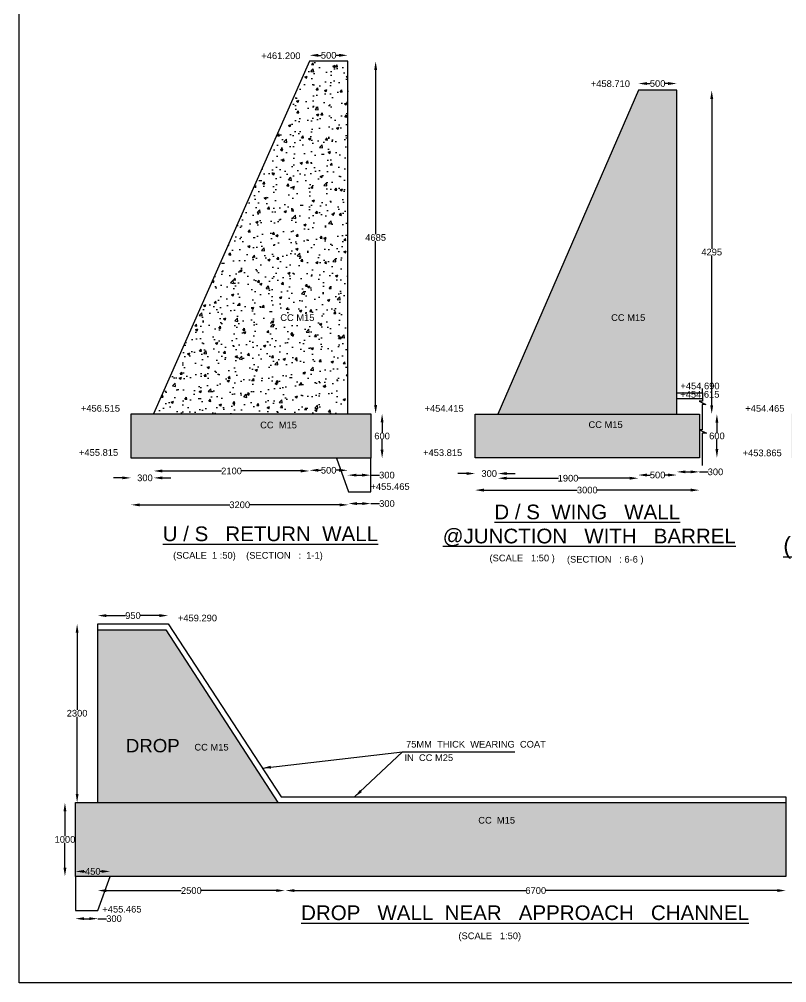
# Model space of a CAD drawing. Header units: inches. Extents: x 37936 to 42542, y -145 to 3102.
# Drawn here: x 37936 to 39086, y -145 to 1299 of the extents above; entities that cross this region are included whole.
import ezdxf

# ---------------------------------------------------------------- set-up
doc = ezdxf.new("R2010")
doc.units = ezdxf.units.IN
doc.header["$MEASUREMENT"] = 0
doc.layers.add('DIMENSIONS', color=255, linetype='Continuous')
doc.layers.add('TEXT', color=1, linetype='Continuous')
doc.styles.get("Standard").update_dxf_attribs({"font": 'arial.ttf', "height": 10})
doc.dimstyles.get("Standard").update_dxf_attribs({"dimtxt": 12, "dimasz": 13, "dimexe": 0.18, "dimexo": 0.0625, "dimgap": 0.09, "dimtad": 0, "dimtih": 1, "dimtoh": 1, "dimdec": 4, "dimzin": 0, "dimdsep": 46, "dimtxsty": 'Standard', "dimcen": 0.09, "dimse1": 1, "dimse2": 1, "dimadec": 0, "dimazin": 0, "dimtfac": 1, "dimtdec": 4, "dimtofl": 0, "dimtmove": 0, "dimatfit": 3, "dimfxl": 1, "dimtolj": 1, "dimtzin": 0, "dimarcsym": 0})
pattern_1 = [(50, (0, 0), (35.86301, -3.137607), [3.75, -41.25]), (355, (0, 0), (-6.937567, 37.609607), [3, -33]), (100.4514, (2.99, -0.26), (28.92547, 34.471977), [3.18701, -35.057106]), (46.1842, (0, 10), (53.362052, -8.27595), [5.625, -61.875]), (96.6356, (4.447, 9.31), (46.733135, 48.705894), [4.780514, -52.58565]), (351.1842, (0, 10), (46.7331, 48.70593), [4.5, -49.5]), (21, (5, 7.5), (29.845353, -20.130945), [3.75, -41.25]), (326, (5, 7.5), (12.165767, 36.257502), [3, -33]), (71.4514, (7.487, 5.822), (42.01113, 16.126525), [3.18701, -35.057106]), (37.5, (0, 0), (0.6079928, 16.6446927), [0, -32.6, 0, -33.5, 0, -33.125]), (7.5, (0, 0), (13.153477, 19.7205856), [0, -19.1, 0, -31.85, 0, -12.625]), (327.5, (-11.15, 0), (26.691122, -1.1277436), [0, -12.5, 0, -39, 0, -51.75]), (317.5, (-16.15, 0), (29.159308, 5.005249), [0, -16.25, 0, -25.9, 0, -36.75])]

# ---------------------------------------------------------------- blocks, each defined once
blk = doc.blocks.new('*D117')
at = {"layer": 'Defpoints', "color": 0, "transparency": 16777216}
for p in [(38428.2, 1245), (38370.8, 1236.1), (38428.2, 1236.1)]:
    blk.add_point(p, dxfattribs=at)
at = {"layer": 'DIMENSIONS', "color": 0, "lineweight": -2, "transparency": 16777216}
for p, q in [((38383.8, 1245), (38388.4, 1245)), ((38415.2, 1245), (38410.6, 1245))]:
    blk.add_line(p, q, dxfattribs=at)
at = {"layer": 'DIMENSIONS', "color": 0, "transparency": 16777216}
for points in [[(38383.8, 1247.2), (38383.8, 1242.9), (38370.8, 1245)], [(38415.2, 1247.2), (38415.2, 1242.9), (38428.2, 1245)]]:
    blk.add_solid(points, dxfattribs=at)
at = {"layer": 'DIMENSIONS', "color": 0, "transparency": 16777216, "insert": (38399.5, 1245), "char_height": 10, "attachment_point": 5}
blk.add_mtext('\\A1;500', dxfattribs=at)
blk = doc.blocks.new('*D118')
at = {"layer": 'Defpoints', "color": 0, "transparency": 16777216}
for p in [(38428.2, 1236.1), (38428.2, 707.7), (38469.9, 707.7)]:
    blk.add_point(p, dxfattribs=at)
at = {"layer": 'DIMENSIONS', "color": 0, "lineweight": -2, "transparency": 16777216}
for p, q in [((38469.9, 1223.1), (38469.9, 977.1)), ((38469.9, 720.7), (38469.9, 966.7))]:
    blk.add_line(p, q, dxfattribs=at)
at = {"layer": 'DIMENSIONS', "color": 0, "transparency": 16777216}
for points in [[(38467.8, 1223.1), (38472.1, 1223.1), (38469.9, 1236.1)], [(38467.8, 720.7), (38472.1, 720.7), (38469.9, 707.7)]]:
    blk.add_solid(points, dxfattribs=at)
at = {"layer": 'DIMENSIONS', "color": 0, "transparency": 16777216, "insert": (38469.9, 971.9), "char_height": 10, "attachment_point": 5}
blk.add_mtext('\\A1;4685', dxfattribs=at)
blk = doc.blocks.new('*D119')
at = {"layer": 'Defpoints', "color": 0, "transparency": 16777216}
for p in [(38462.6, 707.7), (38462.8, 641), (38479.6, 641)]:
    blk.add_point(p, dxfattribs=at)
at = {"layer": 'DIMENSIONS', "color": 0, "lineweight": -2, "transparency": 16777216}
for p, q in [((38479.6, 694.7), (38479.6, 679.5)), ((38479.6, 654), (38479.6, 669.1))]:
    blk.add_line(p, q, dxfattribs=at)
at = {"layer": 'DIMENSIONS', "color": 0, "transparency": 16777216}
for points in [[(38477.4, 694.7), (38481.8, 694.7), (38479.6, 707.7)], [(38477.4, 654), (38481.8, 654), (38479.6, 641)]]:
    blk.add_solid(points, dxfattribs=at)
at = {"layer": 'DIMENSIONS', "color": 0, "transparency": 16777216, "insert": (38479.6, 674.3), "char_height": 10, "attachment_point": 5}
blk.add_mtext('\\A1;600', dxfattribs=at)
blk = doc.blocks.new('*D120')
at = {"layer": 'Defpoints', "color": 0, "transparency": 16777216}
for p in [(38103.3, 707.7), (38137.2, 707.7), (38137.2, 611.6)]:
    blk.add_point(p, dxfattribs=at)
at = {"layer": 'DIMENSIONS', "color": 0, "lineweight": -2, "transparency": 16777216}
for p, q in [((38090.3, 611.6), (38077.3, 611.6)), ((38150.2, 611.6), (38163.2, 611.6))]:
    blk.add_line(p, q, dxfattribs=at)
at = {"layer": 'DIMENSIONS', "color": 0, "transparency": 16777216}
for points in [[(38090.3, 613.8), (38090.3, 609.5), (38103.3, 611.6)], [(38150.2, 613.8), (38150.2, 609.5), (38137.2, 611.6)]]:
    blk.add_solid(points, dxfattribs=at)
at = {"layer": 'DIMENSIONS', "color": 0, "transparency": 16777216, "insert": (38124.2, 611.6), "char_height": 10, "attachment_point": 5}
blk.add_mtext('\\A1;300', dxfattribs=at)
blk = doc.blocks.new('*D121')
at = {"layer": 'Defpoints', "color": 0, "transparency": 16777216}
for p in [(38370.8, 1236.1), (38137.2, 707.7), (38370.8, 622)]:
    blk.add_point(p, dxfattribs=at)
at = {"layer": 'DIMENSIONS', "color": 0, "lineweight": -2, "transparency": 16777216}
for p, q in [((38150.2, 622), (38238.9, 622)), ((38357.8, 622), (38269.1, 622))]:
    blk.add_line(p, q, dxfattribs=at)
at = {"layer": 'DIMENSIONS', "color": 0, "transparency": 16777216}
for points in [[(38150.2, 624.2), (38150.2, 619.8), (38137.2, 622)], [(38357.8, 624.2), (38357.8, 619.8), (38370.8, 622)]]:
    blk.add_solid(points, dxfattribs=at)
at = {"layer": 'DIMENSIONS', "color": 0, "transparency": 16777216, "insert": (38254, 622), "char_height": 10, "attachment_point": 5}
blk.add_mtext('\\A1;2100', dxfattribs=at)
blk = doc.blocks.new('*D122')
at = {"layer": 'Defpoints', "color": 0, "transparency": 16777216}
for p in [(38370.8, 1236.1), (38428.2, 1236.1), (38428.2, 623)]:
    blk.add_point(p, dxfattribs=at)
at = {"layer": 'DIMENSIONS', "color": 0, "lineweight": -2, "transparency": 16777216}
for p, q in [((38383.8, 623), (38388.4, 623)), ((38415.2, 623), (38410.6, 623))]:
    blk.add_line(p, q, dxfattribs=at)
at = {"layer": 'DIMENSIONS', "color": 0, "transparency": 16777216}
for points in [[(38383.8, 625.2), (38383.8, 620.9), (38370.8, 623)], [(38415.2, 625.2), (38415.2, 620.9), (38428.2, 623)]]:
    blk.add_solid(points, dxfattribs=at)
at = {"layer": 'DIMENSIONS', "color": 0, "transparency": 16777216, "insert": (38399.5, 623), "char_height": 10, "attachment_point": 5}
blk.add_mtext('\\A1;500', dxfattribs=at)
blk = doc.blocks.new('*D123')
at = {"layer": 'Defpoints', "color": 0, "transparency": 16777216}
for p in [(38428.2, 707.7), (38462.6, 707.7), (38462.6, 615.7)]:
    blk.add_point(p, dxfattribs=at)
at = {"layer": 'DIMENSIONS', "color": 0, "lineweight": -2, "transparency": 16777216}
for p, q in [((38441.2, 615.7), (38449.6, 615.7)), ((38462.6, 615.7), (38475.6, 615.7))]:
    blk.add_line(p, q, dxfattribs=at)
at = {"layer": 'DIMENSIONS', "color": 0, "transparency": 16777216}
for points in [[(38441.2, 617.9), (38441.2, 613.6), (38428.2, 615.7)], [(38449.6, 617.9), (38449.6, 613.6), (38462.6, 615.7)]]:
    blk.add_solid(points, dxfattribs=at)
at = {"layer": 'DIMENSIONS', "color": 0, "transparency": 16777216, "insert": (38486.8, 615.7), "char_height": 10, "attachment_point": 5}
blk.add_mtext('\\A1;300', dxfattribs=at)
blk = doc.blocks.new('*D124')
at = {"layer": 'Defpoints', "color": 0, "transparency": 16777216}
for p in [(38103.3, 641), (38429.1, 590.5), (38429.1, 571.2)]:
    blk.add_point(p, dxfattribs=at)
at = {"layer": 'DIMENSIONS', "color": 0, "lineweight": -2, "transparency": 16777216}
for p, q in [((38116.3, 571.2), (38251.2, 571.2)), ((38416.1, 571.2), (38281.2, 571.2))]:
    blk.add_line(p, q, dxfattribs=at)
at = {"layer": 'DIMENSIONS', "color": 0, "transparency": 16777216}
for points in [[(38116.3, 573.3), (38116.3, 569), (38103.3, 571.2)], [(38416.1, 573.3), (38416.1, 569), (38429.1, 571.2)]]:
    blk.add_solid(points, dxfattribs=at)
at = {"layer": 'DIMENSIONS', "color": 0, "transparency": 16777216, "insert": (38266.2, 571.2), "char_height": 10, "attachment_point": 5}
blk.add_mtext('\\A1;3200', dxfattribs=at)
blk = doc.blocks.new('*D125')
at = {"layer": 'Defpoints', "color": 0, "transparency": 16777216}
for p in [(38429.1, 590.5), (38462.8, 590.5), (38462.8, 573.1)]:
    blk.add_point(p, dxfattribs=at)
at = {"layer": 'DIMENSIONS', "color": 0, "lineweight": -2, "transparency": 16777216}
for p, q in [((38442.1, 573.1), (38449.8, 573.1)), ((38462.8, 573.1), (38475.8, 573.1))]:
    blk.add_line(p, q, dxfattribs=at)
at = {"layer": 'DIMENSIONS', "color": 0, "transparency": 16777216}
for points in [[(38442.1, 575.3), (38442.1, 570.9), (38429.1, 573.1)], [(38449.8, 575.3), (38449.8, 570.9), (38462.8, 573.1)]]:
    blk.add_solid(points, dxfattribs=at)
at = {"layer": 'DIMENSIONS', "color": 0, "transparency": 16777216, "insert": (38486.9, 573.1), "char_height": 10, "attachment_point": 5}
blk.add_mtext('\\A1;300', dxfattribs=at)
blk = doc.blocks.new('*D126')
at = {"layer": 'Defpoints', "color": 0, "transparency": 16777216}
for p in [(38921.3, 1202.7), (38863.6, 1192.7), (38921.3, 1192.7)]:
    blk.add_point(p, dxfattribs=at)
at = {"layer": 'DIMENSIONS', "color": 0, "lineweight": -2, "transparency": 16777216}
for p, q in [((38876.6, 1202.7), (38881.4, 1202.7)), ((38908.3, 1202.7), (38903.6, 1202.7))]:
    blk.add_line(p, q, dxfattribs=at)
at = {"layer": 'DIMENSIONS', "color": 0, "transparency": 16777216}
for points in [[(38876.6, 1204.9), (38876.6, 1200.6), (38863.6, 1202.7)], [(38908.3, 1204.9), (38908.3, 1200.6), (38921.3, 1202.7)]]:
    blk.add_solid(points, dxfattribs=at)
at = {"layer": 'DIMENSIONS', "color": 0, "transparency": 16777216, "insert": (38892.5, 1202.7), "char_height": 10, "attachment_point": 5}
blk.add_mtext('\\A1;500', dxfattribs=at)
blk = doc.blocks.new('*D127')
at = {"layer": 'Defpoints', "color": 0, "transparency": 16777216}
for p in [(38921.3, 1192.7), (38921.3, 707.3), (38973.6, 707.3)]:
    blk.add_point(p, dxfattribs=at)
at = {"layer": 'DIMENSIONS', "color": 0, "lineweight": -2, "transparency": 16777216}
for p, q in [((38973.6, 1179.7), (38973.6, 955.2)), ((38973.6, 720.3), (38973.6, 944.8))]:
    blk.add_line(p, q, dxfattribs=at)
at = {"layer": 'DIMENSIONS', "color": 0, "transparency": 16777216}
for points in [[(38971.5, 1179.7), (38975.8, 1179.7), (38973.6, 1192.7)], [(38971.5, 720.3), (38975.8, 720.3), (38973.6, 707.3)]]:
    blk.add_solid(points, dxfattribs=at)
at = {"layer": 'DIMENSIONS', "color": 0, "transparency": 16777216, "insert": (38973.6, 950), "char_height": 10, "attachment_point": 5}
blk.add_mtext('\\A1;4295', dxfattribs=at)
blk = doc.blocks.new('*D128')
at = {"layer": 'Defpoints', "color": 0, "transparency": 16777216}
for p in [(38955.1, 707.3), (38955.1, 641.7), (38981.4, 641.7)]:
    blk.add_point(p, dxfattribs=at)
at = {"layer": 'DIMENSIONS', "color": 0, "lineweight": -2, "transparency": 16777216}
for p, q in [((38981.4, 694.3), (38981.4, 679.7)), ((38981.4, 654.7), (38981.4, 669.3))]:
    blk.add_line(p, q, dxfattribs=at)
at = {"layer": 'DIMENSIONS', "color": 0, "transparency": 16777216}
for points in [[(38979.2, 694.3), (38983.5, 694.3), (38981.4, 707.3)], [(38979.2, 654.7), (38983.5, 654.7), (38981.4, 641.7)]]:
    blk.add_solid(points, dxfattribs=at)
at = {"layer": 'DIMENSIONS', "color": 0, "transparency": 16777216, "insert": (38981.4, 674.5), "char_height": 10, "attachment_point": 5}
blk.add_mtext('\\A1;600', dxfattribs=at)
blk = doc.blocks.new('*D129')
at = {"layer": 'Defpoints', "color": 0, "transparency": 16777216}
for p in [(38653.1, 707.3), (38619.1, 641.7), (38653.1, 618.1)]:
    blk.add_point(p, dxfattribs=at)
at = {"layer": 'DIMENSIONS', "color": 0, "lineweight": -2, "transparency": 16777216}
for p, q in [((38606.1, 618.1), (38593.1, 618.1)), ((38666.1, 618.1), (38679.1, 618.1))]:
    blk.add_line(p, q, dxfattribs=at)
at = {"layer": 'DIMENSIONS', "color": 0, "transparency": 16777216}
for points in [[(38606.1, 620.3), (38606.1, 616), (38619.1, 618.1)], [(38666.1, 620.3), (38666.1, 616), (38653.1, 618.1)]]:
    blk.add_solid(points, dxfattribs=at)
at = {"layer": 'DIMENSIONS', "color": 0, "transparency": 16777216, "insert": (38640.1, 618.1), "char_height": 10, "attachment_point": 5}
blk.add_mtext('\\A1;300', dxfattribs=at)
blk = doc.blocks.new('*D130')
at = {"layer": 'Defpoints', "color": 0, "transparency": 16777216}
for p in [(38863.6, 1192.7), (38653.1, 707.3), (38863.6, 611.1)]:
    blk.add_point(p, dxfattribs=at)
at = {"layer": 'DIMENSIONS', "color": 0, "lineweight": -2, "transparency": 16777216}
for p, q in [((38666.1, 611.1), (38743.8, 611.1)), ((38850.6, 611.1), (38772.9, 611.1))]:
    blk.add_line(p, q, dxfattribs=at)
at = {"layer": 'DIMENSIONS', "color": 0, "transparency": 16777216}
for points in [[(38666.1, 613.3), (38666.1, 608.9), (38653.1, 611.1)], [(38850.6, 613.3), (38850.6, 608.9), (38863.6, 611.1)]]:
    blk.add_solid(points, dxfattribs=at)
at = {"layer": 'DIMENSIONS', "color": 0, "transparency": 16777216, "insert": (38758.3, 611.1), "char_height": 10, "attachment_point": 5}
blk.add_mtext('\\A1;1900', dxfattribs=at)
blk = doc.blocks.new('*D131')
at = {"layer": 'Defpoints', "color": 0, "transparency": 16777216}
for p in [(38863.6, 1192.7), (38921.3, 1192.7), (38921.3, 615.9)]:
    blk.add_point(p, dxfattribs=at)
at = {"layer": 'DIMENSIONS', "color": 0, "lineweight": -2, "transparency": 16777216}
for p, q in [((38876.6, 615.9), (38881.4, 615.9)), ((38908.3, 615.9), (38903.6, 615.9))]:
    blk.add_line(p, q, dxfattribs=at)
at = {"layer": 'DIMENSIONS', "color": 0, "transparency": 16777216}
for points in [[(38876.6, 618.1), (38876.6, 613.7), (38863.6, 615.9)], [(38908.3, 618.1), (38908.3, 613.7), (38921.3, 615.9)]]:
    blk.add_solid(points, dxfattribs=at)
at = {"layer": 'DIMENSIONS', "color": 0, "transparency": 16777216, "insert": (38892.5, 615.9), "char_height": 10, "attachment_point": 5}
blk.add_mtext('\\A1;500', dxfattribs=at)
blk = doc.blocks.new('*D132')
at = {"layer": 'Defpoints', "color": 0, "transparency": 16777216}
for p in [(38921.3, 707.3), (38955.1, 707.3), (38955.1, 620.6)]:
    blk.add_point(p, dxfattribs=at)
at = {"layer": 'DIMENSIONS', "color": 0, "lineweight": -2, "transparency": 16777216}
for p, q in [((38934.3, 620.6), (38942.1, 620.6)), ((38955.1, 620.6), (38968.1, 620.6))]:
    blk.add_line(p, q, dxfattribs=at)
at = {"layer": 'DIMENSIONS', "color": 0, "transparency": 16777216}
for points in [[(38934.3, 622.8), (38934.3, 618.5), (38921.3, 620.6)], [(38942.1, 622.8), (38942.1, 618.5), (38955.1, 620.6)]]:
    blk.add_solid(points, dxfattribs=at)
at = {"layer": 'DIMENSIONS', "color": 0, "transparency": 16777216, "insert": (38979.2, 620.6), "char_height": 10, "attachment_point": 5}
blk.add_mtext('\\A1;300', dxfattribs=at)
blk = doc.blocks.new('*D133')
at = {"layer": 'Defpoints', "color": 0, "transparency": 16777216}
for p in [(38619.1, 641.7), (38955.1, 641.7), (38955.1, 593.3)]:
    blk.add_point(p, dxfattribs=at)
at = {"layer": 'DIMENSIONS', "color": 0, "lineweight": -2, "transparency": 16777216}
for p, q in [((38632.1, 593.3), (38772.1, 593.3)), ((38942.1, 593.3), (38802.1, 593.3))]:
    blk.add_line(p, q, dxfattribs=at)
at = {"layer": 'DIMENSIONS', "color": 0, "transparency": 16777216}
for points in [[(38632.1, 595.5), (38632.1, 591.1), (38619.1, 593.3)], [(38942.1, 595.5), (38942.1, 591.1), (38955.1, 593.3)]]:
    blk.add_solid(points, dxfattribs=at)
at = {"layer": 'DIMENSIONS', "color": 0, "transparency": 16777216, "insert": (38787.1, 593.3), "char_height": 10, "attachment_point": 5}
blk.add_mtext('\\A1;3000', dxfattribs=at)
blk = doc.blocks.new('*D185')
at = {"layer": 'Defpoints', "color": 0, "transparency": 16777216}
for p in [(38335, 14.3), (39084.9, 14.3), (38335, -7)]:
    blk.add_point(p, dxfattribs=at)
at = {"layer": 'DIMENSIONS', "color": 0, "lineweight": -2, "transparency": 16777216}
for p, q in [((38348, -7), (38694.9, -7)), ((39071.9, -7), (38725, -7))]:
    blk.add_line(p, q, dxfattribs=at)
at = {"layer": 'DIMENSIONS', "color": 0, "transparency": 16777216}
for points in [[(38348, -4.8), (38348, -9.1), (38335, -7)], [(39071.9, -4.8), (39071.9, -9.1), (39084.9, -7)]]:
    blk.add_solid(points, dxfattribs=at)
at = {"layer": 'DIMENSIONS', "color": 0, "transparency": 16777216, "insert": (38709.9, -7), "char_height": 10, "attachment_point": 5}
blk.add_mtext('\\A1;6700', dxfattribs=at)
blk = doc.blocks.new('*D186')
at = {"layer": 'Defpoints', "color": 0, "transparency": 16777216}
for p in [(38053.5, 124.9), (38333.9, 124.9), (38333.9, -7)]:
    blk.add_point(p, dxfattribs=at)
at = {"layer": 'DIMENSIONS', "color": 0, "lineweight": -2, "transparency": 16777216}
for p, q in [((38066.5, -7), (38178.6, -7)), ((38320.9, -7), (38208.8, -7))]:
    blk.add_line(p, q, dxfattribs=at)
at = {"layer": 'DIMENSIONS', "color": 0, "transparency": 16777216}
for points in [[(38066.5, -4.8), (38066.5, -9.1), (38053.5, -7)], [(38320.9, -4.8), (38320.9, -9.1), (38333.9, -7)]]:
    blk.add_solid(points, dxfattribs=at)
at = {"layer": 'DIMENSIONS', "color": 0, "transparency": 16777216, "insert": (38193.7, -7), "char_height": 10, "attachment_point": 5}
blk.add_mtext('\\A1;2500', dxfattribs=at)
blk = doc.blocks.new('*D187')
at = {"layer": 'Defpoints', "color": 0, "transparency": 16777216}
for p in [(38072.1, 21.7), (38019.9, 14.3), (38072.1, 14.3)]:
    blk.add_point(p, dxfattribs=at)
at = {"layer": 'DIMENSIONS', "color": 0, "lineweight": -2, "transparency": 16777216}
for p, q in [((38032.9, 21.7), (38034.7, 21.7)), ((38059.1, 21.7), (38057.3, 21.7))]:
    blk.add_line(p, q, dxfattribs=at)
at = {"layer": 'DIMENSIONS', "color": 0, "transparency": 16777216}
for points in [[(38032.9, 23.9), (38032.9, 19.6), (38019.9, 21.7)], [(38059.1, 23.9), (38059.1, 19.6), (38072.1, 21.7)]]:
    blk.add_solid(points, dxfattribs=at)
at = {"layer": 'DIMENSIONS', "color": 0, "transparency": 16777216, "insert": (38046, 21.7), "char_height": 10, "attachment_point": 5}
blk.add_mtext('\\A1;450', dxfattribs=at)
blk = doc.blocks.new('*D188')
at = {"layer": 'Defpoints', "color": 0, "transparency": 16777216}
for p in [(38019.9, -37.1), (38053.7, -37.1), (38053.7, -49.1)]:
    blk.add_point(p, dxfattribs=at)
at = {"layer": 'DIMENSIONS', "color": 0, "lineweight": -2, "transparency": 16777216}
for p, q in [((38032.9, -49.1), (38040.7, -49.1)), ((38053.7, -49.1), (38066.7, -49.1))]:
    blk.add_line(p, q, dxfattribs=at)
at = {"layer": 'DIMENSIONS', "color": 0, "transparency": 16777216}
for points in [[(38032.9, -46.9), (38032.9, -51.2), (38019.9, -49.1)], [(38040.7, -46.9), (38040.7, -51.2), (38053.7, -49.1)]]:
    blk.add_solid(points, dxfattribs=at)
at = {"layer": 'DIMENSIONS', "color": 0, "transparency": 16777216, "insert": (38077.8, -49.1), "char_height": 10, "attachment_point": 5}
blk.add_mtext('\\A1;300', dxfattribs=at)
blk = doc.blocks.new('*D189')
at = {"layer": 'Defpoints', "color": 0, "transparency": 16777216}
for p in [(38004.3, 124.9), (38019.9, 124.9), (38019.9, 14.3)]:
    blk.add_point(p, dxfattribs=at)
at = {"layer": 'DIMENSIONS', "color": 0, "lineweight": -2, "transparency": 16777216}
for p, q in [((38004.3, 111.9), (38004.3, 74.8)), ((38004.3, 27.3), (38004.3, 64.4))]:
    blk.add_line(p, q, dxfattribs=at)
at = {"layer": 'DIMENSIONS', "color": 0, "transparency": 16777216}
for points in [[(38002.1, 111.9), (38006.4, 111.9), (38004.3, 124.9)], [(38002.1, 27.3), (38006.4, 27.3), (38004.3, 14.3)]]:
    blk.add_solid(points, dxfattribs=at)
at = {"layer": 'DIMENSIONS', "color": 0, "transparency": 16777216, "insert": (38004.3, 69.6), "char_height": 10, "attachment_point": 5}
blk.add_mtext('\\A1;1000', dxfattribs=at)
blk = doc.blocks.new('*D190')
at = {"layer": 'Defpoints', "color": 0, "transparency": 16777216}
for p in [(38022.5, 392.7), (38053.5, 392.7), (38053.5, 124.9)]:
    blk.add_point(p, dxfattribs=at)
at = {"layer": 'DIMENSIONS', "color": 0, "lineweight": -2, "transparency": 16777216}
for p, q in [((38022.5, 379.7), (38022.5, 264)), ((38022.5, 137.9), (38022.5, 253.6))]:
    blk.add_line(p, q, dxfattribs=at)
at = {"layer": 'DIMENSIONS', "color": 0, "transparency": 16777216}
for points in [[(38020.4, 379.7), (38024.7, 379.7), (38022.5, 392.7)], [(38020.4, 137.9), (38024.7, 137.9), (38022.5, 124.9)]]:
    blk.add_solid(points, dxfattribs=at)
at = {"layer": 'DIMENSIONS', "color": 0, "transparency": 16777216, "insert": (38022.5, 258.8), "char_height": 10, "attachment_point": 5}
blk.add_mtext('\\A1;2300', dxfattribs=at)
blk = doc.blocks.new('*D191')
at = {"layer": 'Defpoints', "color": 0, "transparency": 16777216}
for p in [(38158.9, 405.2), (38053.5, 392.7), (38158.9, 392.7)]:
    blk.add_point(p, dxfattribs=at)
at = {"layer": 'DIMENSIONS', "color": 0, "lineweight": -2, "transparency": 16777216}
for p, q in [((38066.5, 405.2), (38095.1, 405.2)), ((38145.9, 405.2), (38117.3, 405.2))]:
    blk.add_line(p, q, dxfattribs=at)
at = {"layer": 'DIMENSIONS', "color": 0, "transparency": 16777216}
for points in [[(38066.5, 407.4), (38066.5, 403), (38053.5, 405.2)], [(38145.9, 407.4), (38145.9, 403), (38158.9, 405.2)]]:
    blk.add_solid(points, dxfattribs=at)
at = {"layer": 'DIMENSIONS', "color": 0, "transparency": 16777216, "insert": (38106.2, 405.2), "char_height": 10, "attachment_point": 5}
blk.add_mtext('\\A1;950', dxfattribs=at)

msp = doc.modelspace()

# ---------------------------------------------------------------- hatches: boundary and pattern name
at = {"layer": 'DIMENSIONS'}
h = msp.add_hatch(dxfattribs=at)
h.set_pattern_fill('AR-CONC', color=0, scale=5, style=0)
h.set_pattern_definition(pattern_1)
h.paths.add_polyline_path([(38462.64676, 707.65453), (38103.32675, 707.65453), (38103.32675, 640.99139), (38462.64676, 640.99139)])
h.paths.add_polyline_path([(38921.31479, 1192.7317), (38863.63714, 1192.7317), (38653.05836, 707.31361), (38921.31479, 707.31361)])
h.paths.add_polyline_path([(38955.11072, 707.31361), (38619.1147, 707.31361), (38619.1147, 641.68056), (38955.11072, 641.68056)])
h.paths.add_polyline_path([(39417.65855, 1230.32224), (39360.78787, 1230.32224), (39127.06149, 707.72888), (39417.65855, 707.72888)])
h.paths.add_polyline_path([(39451.15126, 707.72888), (39093.48862, 707.72888), (39093.48862, 641.23388), (39451.15126, 641.23388)])
h.paths.add_polyline_path([(39887.28896, 1021.93757), (39831.53427, 1021.93757), (39707.98716, 708.58308), (39887.28896, 708.58308)])
h.paths.add_polyline_path([(39921.51818, 708.58308), (39674.76397, 708.58308), (39674.76397, 641.45314), (39921.51818, 641.45314)])
h.paths.add_polyline_path([(40471.49309, 1258.31289), (40415.83305, 1258.31289), (40181.44356, 729.71027), (40471.49309, 729.71027)])
h.paths.add_polyline_path([(40505.69319, 729.71027), (40148.78552, 729.71027), (40148.78552, 662.29322), (40505.69319, 662.29322)])
h.paths.add_polyline_path([(40772.65821, 923.66477), (40772.65821, 618.54333), (40896.04142, 618.54333)])
h.paths.add_polyline_path([(40772.65821, 923.66477), (40716.12856, 923.66477), (40716.12856, 618.54333), (40772.65821, 618.54333)])
h.paths.add_polyline_path([(40716.12856, 923.66477), (40604.55016, 618.54333), (40716.12856, 618.54333)])
h.paths.add_polyline_path([(41033.20738, 301.2696), (41033.20738, 40.24494), (41100.65678, 40.24494)])
h.paths.add_polyline_path([(41033.20738, 301.2696), (40976.98957, 301.2696), (40976.98957, 40.24494), (41033.20738, 40.24494)])
h.paths.add_polyline_path([(40976.98957, 301.2696), (40854.74673, 40.24494), (40976.98957, 40.24494)])
h.paths.add_polyline_path([(40481.81833, 432.26473), (40425.07479, 432.26473), (40302.73265, 119.02726), (40481.81833, 119.02726)])
h.paths.add_polyline_path([(40515.92403, 119.02726), (40269.71252, 119.02726), (40269.71252, 51.27382), (40515.92403, 51.27382)])
h.paths.add_polyline_path([(39350.4638, 341.62896), (39248.03061, 341.62896), (39248.03061, 82.6307), (39524.10378, 82.6307)])
h.paths.add_polyline_path([(39533.75785, 82.6307), (39214.60561, 82.6307), (39214.60561, 5.29461), (39533.75785, 5.29461)])
h.paths.add_polyline_path([(40094.47153, 82.6307), (39533.75785, 82.6307), (39533.75785, 5.29461), (40094.47153, 5.29461)])
h.paths.add_polyline_path([(39084.88088, 124.8938), (38019.88604, 124.8938), (38019.88604, 14.28784), (39084.88088, 14.28784)])
h.paths.add_polyline_path([(38155.67084, 383.67791), (38053.51603, 383.67791), (38053.51603, 124.8938), (38323.24389, 124.8938)])
h.paths.add_polyline_path([(39804.03576, 859.99646), (39864.32226, 859.99646), (39864.32226, 875.50805), (39804.03576, 875.50805)], flags=24)
h.paths.add_polyline_path([(39734.23865, 677.13131), (39794.52514, 677.13131), (39794.52514, 692.6429), (39734.23865, 692.6429)], flags=24)
h.paths.add_polyline_path([(40301.65086, 881.85596), (40358.05605, 881.85596), (40358.05605, 897.36755), (40301.65086, 897.36755)], flags=24)
h.paths.add_polyline_path([(40264.34762, 697.4453), (40324.63411, 697.4453), (40324.63411, 712.9569), (40264.34762, 712.9569)], flags=24)
h.paths.add_polyline_path([(40817.40575, 649.92491), (40851.29388, 649.92491), (40851.29388, 634.71345), (40817.40575, 634.71345)], flags=24)
h.paths.add_polyline_path([(40731.45897, 716.24759), (40787.86415, 716.24759), (40787.86415, 731.75919), (40731.45897, 731.75919)], flags=9)
h.paths.add_polyline_path([(40730.86337, 635.75498), (40757.9234, 635.75498), (40757.9234, 620.54352), (40730.86337, 620.54352)], flags=24)
h.paths.add_polyline_path([(40643.39529, 647.73556), (40677.28342, 647.73556), (40677.28342, 632.5241), (40643.39529, 632.5241)], flags=24)
h.paths.add_polyline_path([(41053.37478, 62.78447), (41080.48938, 62.78447), (41080.48938, 47.57301), (41053.37478, 47.57301)], flags=24)
h.paths.add_polyline_path([(40991.56846, 62.78447), (41018.62849, 62.78447), (41018.62849, 47.57301), (40991.56846, 47.57301)], flags=24)
h.paths.add_polyline_path([(40950.96388, 134.89865), (41007.36907, 134.89865), (41007.36907, 150.41024), (40950.96388, 150.41024)], flags=9)
h.paths.add_polyline_path([(40898.92409, 62.78447), (40932.81222, 62.78447), (40932.81222, 47.57301), (40898.92409, 47.57301)], flags=24)
h.paths.add_polyline_path([(40362.1808, 200.66927), (40422.4673, 200.66927), (40422.4673, 216.18087), (40362.1808, 216.18087)], flags=24)
h.paths.add_polyline_path([(40355.4293, 79.27966), (40411.83449, 79.27966), (40411.83449, 94.79125), (40355.4293, 94.79125)], flags=24)
h.paths.add_polyline_path([(39286.36105, 154.69647), (39377.432, 154.69647), (39377.432, 185.74013), (39286.36105, 185.74013)], flags=24)
h.paths.add_polyline_path([(39272.82859, 267.72018), (39329.23378, 267.72018), (39329.23378, 283.23178), (39272.82859, 283.23178)], flags=24)
h.paths.add_polyline_path([(39362.30504, 39.54287), (39418.71022, 39.54287), (39418.71022, 55.05446), (39362.30504, 55.05446)], flags=24)
h.paths.add_polyline_path([(39731.26759, 60.33453), (39787.67278, 60.33453), (39787.67278, 75.84613), (39731.26759, 75.84613)], flags=24)
h.paths.add_polyline_path([(38032.25726, 29.32573), (38059.71974, 29.32573), (38059.71974, 14.11427), (38032.25726, 14.11427)], flags=9)
h.paths.add_polyline_path([(38621.16036, 90.68681), (38681.44686, 90.68681), (38681.44686, 106.1984), (38621.16036, 106.1984)], flags=24)
h.paths.add_polyline_path([(38195.74768, 200.19107), (38252.15286, 200.19107), (38252.15286, 215.70266), (38195.74768, 215.70266)], flags=24)
h.paths.add_polyline_path([(38090.41291, 194.74287), (38181.48385, 194.74287), (38181.48385, 225.78652), (38090.41291, 225.78652)], flags=24)
h = msp.add_hatch(dxfattribs=at)
h.set_pattern_fill('AR-CONC', color=0, scale=5, style=0)
h.set_pattern_definition(pattern_1)
h.paths.add_polyline_path([(38428.15968, 1236.06259), (38370.78539, 1236.06259), (38137.15658, 707.65453), (38428.15968, 707.65453)])
h.paths.add_polyline_path([(38324.42721, 844.10089), (38380.83239, 844.10089), (38380.83239, 859.61249), (38324.42721, 859.61249)], flags=24)

# ---------------------------------------------------------------- linework, layer by layer
at = {"layer": 'DIMENSIONS', "color": 0}
for points in [[(42541.67375, -145.11836), (37935.83495, -145.11836), (37935.83495, 3101.55918), (42541.67375, 3101.55918)], [(38103.32675, 707.65453), (38462.64676, 707.65453), (38462.64676, 640.99139), (38103.32675, 640.99139)], [(38619.1147, 707.31361), (38955.11072, 707.31361), (38955.11072, 641.68056), (38619.1147, 641.68056)], [(38019.88604, 124.8938), (39084.88088, 124.8938), (39084.88088, 14.28784), (38019.88604, 14.28784)]]:
    msp.add_lwpolyline(points, close=True, dxfattribs=at)
for points in [[(38428.15968, 707.65453), (38428.15968, 1236.06259), (38370.78539, 1236.06259), (38137.15658, 707.65453)], [(38921.31479, 707.31361), (38921.31479, 1192.7317), (38863.63714, 1192.7317), (38653.05836, 707.31361)], [(38921.31479, 738.87077), (38959.64976, 738.87077), (38959.64976, 730.00522), (38921.31479, 730.00522)], [(38959.64976, 738.87077), (38959.64976, 745.44652)], [(38959.64976, 730.00522), (38959.64976, 726.70701), (38954.62642, 726.70701), (38965.02996, 721.44401), (38959.37586, 721.44401), (38959.37586, 683.59164), (38955.11072, 683.59164), (38965.6337, 678.45994), (38959.36261, 678.45994), (38959.36261, 630.09046)], [(38411.50157, 640.99139), (38429.12728, 590.47411), (38462.77514, 590.47411), (38462.77514, 640.99139)], [(38053.51603, 124.8938), (38053.51603, 392.71149), (38158.90664, 392.71149), (38328.10191, 133.4074), (39084.88088, 133.4074), (39084.88088, 124.8938)], [(38053.51603, 383.67791), (38155.67084, 383.67791), (38323.24389, 124.8938)], [(38019.88604, 14.28784), (38019.88604, -37.07511), (38053.666, -37.07511), (38072.09096, 14.28784)]]:
    msp.add_lwpolyline(points, dxfattribs=at)

# ---------------------------------------------------------------- texts
at = {"layer": 'TEXT', "color": 0}
for s, height, p in [('+461.200', 10, (38298.60984, 1239.39074)), ('+458.710', 10, (38792.43643, 1197.49945)), ('CC M15', 10, (38327.01248, 846.85669)), ('CC M15', 10, (38822.85811, 846.92334)), ('+454.690', 10, (38926.71344, 744.46734)), ('+454.615', 10, (38926.5118, 731.82996)), ('+456.515', 10, (38028.1712, 710.86612)), ('+454.415', 10, (38543.20345, 710.74321)), ('+454.465', 10, (39023.97452, 710.7786)), ('CC  M15', 10, (38296.83129, 685.87678)), ('CC M15', 10, (38788.9305, 686.43821)), ('+455.815', 10, (38025.39592, 644.67798)), ('+453.815', 10, (38541.05759, 644.42224)), ('+453.865', 10, (39019.86371, 644.11233)), ('+455.465', 10, (38462.19989, 593.66686)), ('%%UD / S  WING   WALL', 22, (38647.81612, 549.56446)), ('%%UU / S   RETURN  WALL', 22, (38150.77569, 516.79113)), ('%%U@JUNCTION   WITH   BARREL', 22, (38570.48274, 513.47646)), ('%%U( between  drop   &    barrel)', 25, (39080.84338, 498.22221)), ('(SCALE  1 :50)    (SECTION   :  1-1) ', 10, (38166.38976, 490.49647)), ('(SCALE   1:50 )', 10, (38640.61385, 486.49101)), ('(SECTION   : 6-6 )', 10, (38756.64695, 484.64399)), ('+459.290', 10, (38173.57175, 396.5467)), ('DROP', 20, (38095.58685, 200.25787)), ('75MM  THICK  WEARING  COAT', 10, (38515.46549, 207.36736)), ('CC M15', 10, (38198.33294, 202.94686)), ('IN  CC M25', 10, (38513.11673, 187.20857)), ('CC  M15', 10, (38623.74563, 93.44261)), ('%%UDROP   WALL  NEAR   APPROACH   CHANNEL', 22, (38358.25175, -51.18508)), ('+455.465', 10, (38060.3469, -39.88994)), ('(SCALE   1:50)', 10, (38593.98237, -79.83442))]:
    msp.add_text(s, height=height, dxfattribs=at).set_placement(p)

# ---------------------------------------------------------------- dimensions: what is measured, and where the dimension line sits
at = {"layer": 'DIMENSIONS', "color": 0}
for base, p1, p2, text, picture, middle in [((38428.15968, 1245.04494), (38370.78539, 1236.06259), (38428.15968, 1236.06259), '500', '*D117', (38399.47253, 1245.04494)), ((38370.78539, 621.99214), (38137.15658, 707.65453), (38370.78539, 1236.06259), '2100', '*D121', (38253.97098, 621.99214)), ((38428.15968, 623.02031), (38370.78539, 1236.06259), (38428.15968, 1236.06259), '500', '*D122', (38399.47253, 623.02031)), ((38921.31479, 1202.72106), (38863.63714, 1192.7317), (38921.31479, 1192.7317), '500', '*D126', (38892.47597, 1202.72106)), ((38863.63714, 611.08805), (38653.05836, 707.31361), (38863.63714, 1192.7317), '1900', '*D130', (38758.34775, 611.08805)), ((38921.31479, 615.89235), (38863.63714, 1192.7317), (38921.31479, 1192.7317), '500', '*D131', (38892.47597, 615.89235)), ((38462.64676, 615.73275), (38428.15968, 707.65453), (38462.64676, 707.65453), '300', '*D123', (38486.76336, 615.73275)), ((38955.11072, 620.64292), (38921.31479, 707.31361), (38955.11072, 707.31361), '300', '*D132', (38979.22732, 620.64292)), ((38429.12728, 571.17029), (38103.32675, 640.99139), (38429.12728, 590.47411), '3200', '*D124', (38266.22702, 571.17029)), ((38955.11072, 593.31126), (38619.1147, 641.68056), (38955.11072, 641.68056), '3000', '*D133', (38787.11271, 593.31126)), ((38462.77514, 573.10063), (38429.12728, 590.47411), (38462.77514, 590.47411), '300', '*D125', (38486.89174, 573.10063)), ((38158.90664, 405.21332), (38053.51603, 392.71149), (38158.90664, 392.71149), '950', '*D191', (38106.21133, 405.21332)), ((38333.88286, -6.98254), (38053.51603, 124.8938), (38333.88286, 124.8938), '2500', '*D186', (38193.69944, -6.98254)), ((38072.09096, 21.72), (38019.88604, 14.28784), (38072.09096, 14.28784), '450', '*D187', (38045.9885, 21.72)), ((38334.98327, -6.98254), (39084.88088, 14.28784), (38334.98327, 14.28784), '6700', '*D185', (38709.93207, -6.98254)), ((38053.666, -49.08034), (38019.88604, -37.07511), (38053.666, -37.07511), '300', '*D188', (38077.7826, -49.08034))]:
    dim = msp.add_linear_dim(base=base, p1=p1, p2=p2, text=text, dimstyle='Standard', dxfattribs=at)
    dim.commit()
    dim.dimension.update_dxf_attribs({"geometry": picture, "text_midpoint": middle})
for base, p1, p2, text, picture, middle in [((38469.9212, 707.65453), (38428.15968, 1236.06259), (38428.15968, 707.65453), '4685', '*D118', (38469.9212, 971.85856)), ((38973.62592, 707.31361), (38921.31479, 1192.7317), (38921.31479, 707.31361), '4295', '*D127', (38973.62592, 950.02266)), ((38479.61136, 640.99139), (38462.64676, 707.65453), (38462.77514, 640.99139), '600', '*D119', (38479.61136, 674.32296)), ((38981.36808, 641.68056), (38955.11072, 707.31361), (38955.11072, 641.68056), '600', '*D128', (38981.36808, 674.49709)), ((38022.52489, 392.71149), (38053.51603, 124.8938), (38053.51603, 392.71149), '2300', '*D190', (38022.52489, 258.80264)), ((38004.26667, 124.8938), (38019.88604, 14.28784), (38019.88604, 124.8938), '1000', '*D189', (38004.26667, 69.59082))]:
    dim = msp.add_linear_dim(base=base, p1=p1, p2=p2, angle=90, text=text, dimstyle='Standard', dxfattribs=at)
    dim.commit()
    dim.dimension.update_dxf_attribs({"geometry": picture, "text_midpoint": middle})
for base, p1, p2, picture, middle in [((38137.15658, 611.64234), (38103.32675, 707.65453), (38137.15658, 707.65453), '*D120', (38124.15658, 611.64234)), ((38653.05836, 618.14752), (38619.1147, 641.68056), (38653.05836, 707.31361), '*D129', (38640.05836, 618.14752))]:
    dim = msp.add_linear_dim(base=base, p1=p1, p2=p2, text='300', dimstyle='Standard', dxfattribs=at)
    dim.commit()
    dim.dimension.update_dxf_attribs({"geometry": picture, "text_midpoint": middle, "dimtype": 160})

# ---------------------------------------------------------------- leaders
for points in [[(38299.96748, 176.52547), (38510.3777, 200.98297), (38678.75197, 200.98297)], [(38438.43669, 133.4074), (38510.3777, 200.98297)]]:
    msp.add_leader(points, dimstyle='Standard', override={"dimgap": 0.09, "dimtad": 0}, dxfattribs=at)

doc.saveas('drawing.dxf')
